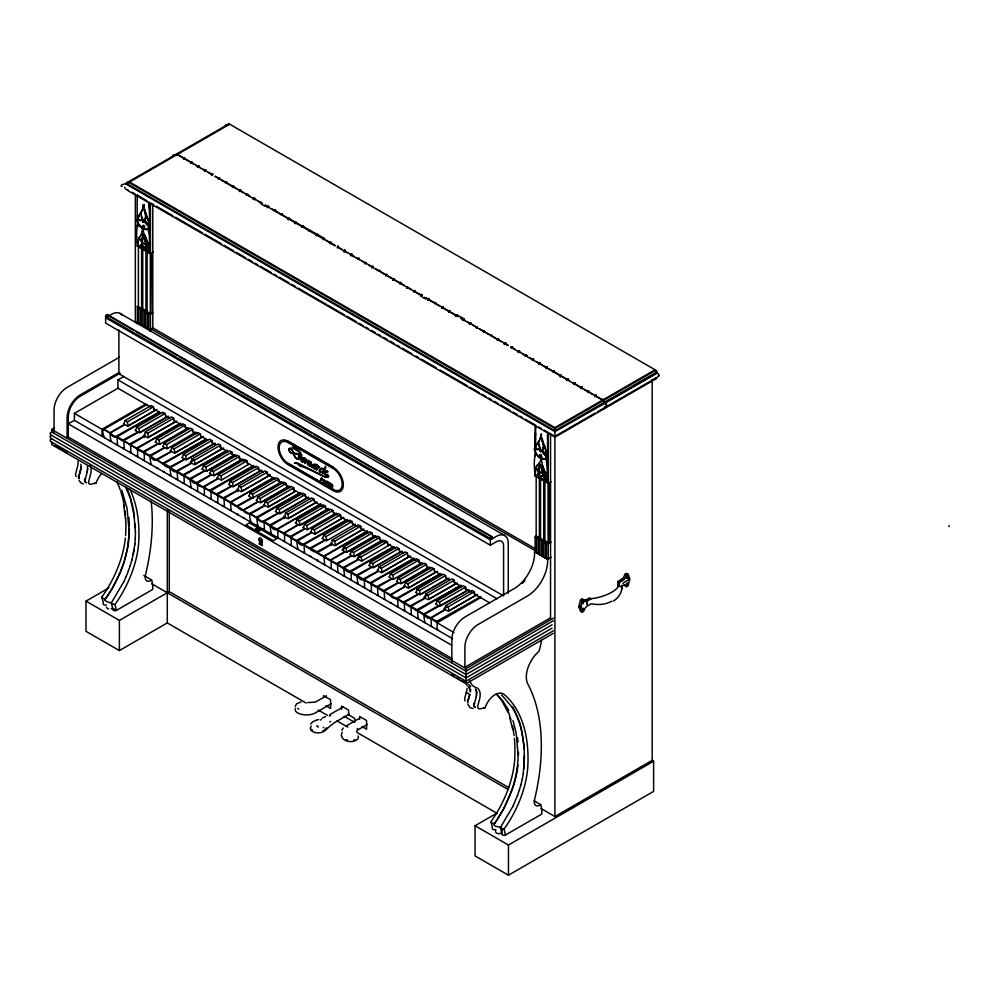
<?xml version="1.0" encoding="UTF-8"?>
<svg xmlns="http://www.w3.org/2000/svg" width="999" height="999" viewBox="0 0 999 999"><rect width="100%" height="100%" fill="white"/><g stroke="black" fill="none" stroke-linecap="round" stroke-linejoin="round"><path stroke-width="1.5" d="M613.211 601.111C618.743 598.026 622.564 591.845 621.803 585.402M470.654 689.185L470.467 691.857M146.166 244.355A5.232 3.022 60 0 1 146.279 245.617L146.116 246.091A5.232 3.022 60 0 1 145.692 247.365A2.298 1.324 60 0 1 143.831 247.19A4.146 2.398 60 0 1 141.696 242.982L142.345 241.421L141.708 242.307M146.378 250.824L146.079 250.749A2.66 1.536 60 0 1 144.555 248.039L144.081 247.053A4.146 2.398 60 0 1 141.958 242.832L141.97 242.158A34.378 19.843 60 0 1 142.832 235.277A4.133 2.385 60 0 1 141.733 233.679L141.583 233.766A4.133 2.385 60 0 0 142.695 235.364L144.006 236.288A41.821 24.151 60 0 1 145.704 244.63L146.528 244.143A41.821 24.151 60 0 0 145.854 240.022A41.821 24.151 60 0 1 146.466 244.181L145.529 243.918M129.383 529.145L128.184 545.566L124.65 560.489M135.24 539.023L135.477 531.156M518.419 755.269L518.481 752.259M524.55 755.781L523.226 773.963M87.525 469.742L87.562 468.793M87.662 468.169L87.125 472.315M470.167 691.221L468.906 686.912L469.692 687.599L468.531 686.837L469.53 687.175L468.419 686.837M476.585 694.367L476.461 690.484M541.071 456.156C538.673 457.43 541.233 458.416 541.957 456.443M142.557 227.123L142.457 226.149A1.686 0.974 60 0 1 143.119 225.612A1.923 1.111 60 0 1 143.744 226.91C143.993 229.97 141.633 226.636 143.681 225.537A1.686 0.974 60 0 1 143.819 225.212M538.998 468.818A41.821 24.151 60 0 0 538.586 471.078L538.498 472.627A5.232 3.022 60 0 0 538.923 474.388A2.298 1.324 60 0 0 540.784 476.373A4.146 2.398 60 0 0 542.919 474.625L543.156 473.788L543.718 475.449L543.269 472.902M540.746 476.598L540.834 476.098A2.298 1.324 60 0 1 539.235 474.2M150 224.65L149.613 223.913A76.836 44.368 60 0 0 149.55 216.758A112.775 65.11 60 0 0 149.163 208.554A52.885 30.532 60 0 1 149.026 201.985M149.987 224.812L150.05 223.664A76.836 44.368 60 0 0 149.987 216.508A112.775 65.11 60 0 0 149.6 208.304A52.885 30.532 60 0 1 149.413 203.871M621.753 589.035L621.84 587.737M546.94 452.959A34.915 20.155 60 0 1 547.602 456.093L545.454 458.441L547.602 456.093L547.889 451.81A319.917 184.703 60 0 0 547.889 434.041M146.441 245.904L146.029 244.443A41.821 24.151 60 0 0 145.355 240.309M134.865 544.118L135.34 538.698M523.926 768.743L524.3 748.451L521.203 728.046M143.656 226.486L144.356 227.722M144.543 227.223L142.67 228.309L141.383 234.303M587.312 602.797L587.15 603.945L587.312 602.797A3.334 1.923 60 0 0 587.175 602.21M178.009 154.283L177.31 153.634L176.611 155.095M183.579 158.691L183.891 159.453M185.102 158.379L184.465 157.58M192.07 162.4L191.771 161.638M197.527 166.733L197.715 167.395M204.583 171.054L205.12 169.942M205.894 170.379L205.382 169.655M211.563 175.087L211.776 174.363M212.862 174.413L212.35 173.676M218.431 178.809L218.431 179.246M219.842 178.434L219.33 177.697L218.631 178.634M225.499 183.129L225.861 182.193M232.567 187.525L232.455 186.613M232.467 187.163L233.079 185.826L233.928 186.313M239.348 190.884L239.535 191.546M253.296 198.938L253.484 199.6M268.756 206.681L267.744 206.094L267.42 207.642M274.201 211.001L274.663 210.377M275.724 210.702L275.537 210.04M282.58 214.66L282.068 213.923M282.692 214.723L282.242 213.911M288.149 219.056L288.449 219.83M288.236 219.355L289.036 217.944L289.673 218.744M295.217 223.376C295.317 221.316 298.014 222.74 295.629 222.19M302.185 227.41L303.534 226.199M303.609 226.798L303.421 226.136M309.153 231.431L310.577 230.394M316.658 234.34L316.221 235.814M317.557 234.852L316.546 234.266M337.575 246.403L337.138 247.889M338.461 246.928L338.274 246.266M343.918 251.248L344.106 251.923M345.317 250.874L344.98 250.137M345.442 250.949L344.805 250.15M350.986 255.582L351.348 254.645M352.41 254.97L351.773 254.171M364.835 263.324L364.835 263.761M364.922 263.624L366.271 262.425M371.89 267.657L372.103 266.933M373.326 267.045L373.014 266.271L372.14 266.646M380.169 271.004L379.283 270.492L378.896 271.441M380.294 271.066L379.47 270.354M385.839 275.699L386.051 274.987M413.748 292.008L414.448 290.547M415.147 291.196L414.697 290.384M420.604 295.529L420.791 296.191M427.659 299.85L428.384 298.589M436.063 303.271L435.239 302.547M448.576 311.925L449.488 310.589M449.887 311.251L449.55 310.502M455.457 315.647L455.644 316.308M476.486 328.221L476.998 326.898M504.345 344.118L505.694 342.919M518.381 352.535L518.269 351.623M518.294 352.172L519.717 351.136M525.262 356.193L525.861 354.87L526.71 355.357M526.685 355.594L526.236 354.77L525.362 355.719M532.23 360.227L532.592 359.29M539.223 364.448L540.284 362.887M546.078 367.969L546.391 368.743L546.903 367.02M547.477 367.595L546.965 366.87M568.518 379.745L568.319 379.071M574.063 384.365L574.974 383.029M575.362 383.691L575.024 382.954M575.486 383.766L574.85 382.967M581.131 388.761L580.931 388.099M581.031 388.399L582.117 387.038M582.454 387.787L582.005 386.975L581.268 387.387M587.999 392.42L588.536 391.296M589.31 391.745L588.423 391.233M589.422 391.808L588.611 391.096M594.967 396.441L595.179 395.729M596.403 395.841L596.091 395.067L595.217 395.442M603.371 399.862C602.971 397.352 600.786 402.272 603.034 400.562M476.448 695.629L476.648 691.595M112.899 609.452L111.339 602.897L123.776 581.818M501.96 834.078L500.399 827.509L512.849 806.443M295.204 706.593L296.453 703.945L301.074 701.897M134.952 543.831L133.167 554.67M517.257 770.192L517.957 764.922M538.486 472.452L538.548 472.852A10.102 5.832 60 0 1 537.549 474.987M104.233 437.624C98.389 420.117 111.501 437.013 117.183 436.838M110.926 441.471C108.654 423.251 110.027 439.86 117.308 436.775M117.595 445.329L117.058 437.275L122.377 440.896L123.976 440.634L117.058 436.763L159.216 412.412M124.276 449.188L123.839 441.058L130.232 444.742M130.944 453.047L130.519 444.905L136.776 448.663L180.594 423.214M137.612 456.905L137.612 448.526L137.188 449.45L143.456 452.522L158.242 443.831L159.403 444.493L188.436 427.734M144.306 460.751L144.306 452.372L143.868 453.296L150.137 456.368L164.91 447.689L166.945 448.863L195.979 432.092M150.974 464.622C148.576 446.353 150.012 462.974 157.367 459.927M171.016 476.173C168.681 457.942 170.067 474.55 177.41 471.478M177.697 480.032L177.16 471.978L182.492 475.586L184.091 475.337L177.273 471.391L191.621 463.111L194.53 464.785L223.576 448.014M184.365 483.903L183.941 475.761L189.161 479.458L190.759 479.208L183.828 475.337L227.335 450.199M191.059 487.749C188.774 469.542 190.135 486.126 197.44 483.054M197.727 491.608L197.477 483.566M204.408 495.454L204.308 487.15M211.089 499.313L211.089 490.934L210.664 491.858L216.92 494.93L231.706 486.238L232.867 486.913L261.9 470.142M217.77 503.171L217.77 494.792L217.332 495.716L223.601 498.788L238.374 490.097L241.283 491.77L270.329 475.012M224.45 507.03L224.026 498.888L230.282 502.634L274.088 477.697M231.119 510.889L230.582 502.834L235.914 506.443L237.512 506.193L236.351 506.193M251.161 522.452C245.504 505.569 257.779 520.716 263.199 521.665M257.842 526.311C255.507 508.054 256.905 524.687 264.236 521.615M264.523 530.157L263.986 522.102L269.305 525.724L270.904 525.462L263.986 521.603L278.459 513.224L279.62 513.898L308.654 497.14M271.204 534.015C268.494 515.147 270.679 532.991 277.435 529.245L320.841 504.183M277.872 537.874L277.872 529.495L277.435 530.419L283.704 533.491L298.501 524.8L299.663 525.474L328.696 508.703M284.553 541.733L284.553 533.354L284.128 534.265L290.384 537.337L305.17 528.658L307.192 529.832L336.226 513.074M291.221 545.591L291.221 537.212L290.784 538.136L297.053 541.208L311.838 532.517L314.747 534.19L343.793 517.42M297.914 549.438C295.117 530.531 297.39 548.439 304.171 544.655L347.565 519.605M304.595 553.296L304.058 545.242L309.39 548.851L310.989 548.601L303.409 544.855M324.625 564.872L324.088 556.805L329.408 560.427L331.006 560.177L329.845 560.177M331.306 568.718L331.131 560.489M337.974 572.577L337.45 564.522L342.769 568.144L344.368 567.894L343.331 567.944M344.667 576.435C342.382 558.229 343.743 574.812 351.049 571.74M351.336 580.294L351.161 572.065M358.017 584.153C355.332 565.284 357.555 583.191 364.26 579.37L378.609 571.078L381.518 572.752L410.564 555.981M364.685 587.999L364.26 579.87L370.517 583.616L414.335 558.179M371.353 591.87L371.353 583.491L370.929 584.415L377.197 587.487L391.983 578.783L393.144 579.457L422.177 562.699M378.047 595.716L377.51 587.662L382.842 591.271L384.44 591.021L377.622 587.087M384.715 599.575L384.178 591.52L389.51 595.142L391.108 594.892L389.947 594.892M398.089 607.28L397.552 599.225L402.872 602.847L404.47 602.597L397.552 598.726L441.058 573.588M404.757 611.138L404.233 603.084L409.553 606.693L411.151 606.443L404.233 602.572L418.706 594.205L419.867 594.88L448.901 578.121M411.438 614.997L410.914 606.93L416.233 610.551L417.832 610.302L411.014 606.356L425.362 598.076L428.271 599.75L457.317 582.979M418.131 618.843L417.594 610.789L422.927 614.397L424.513 614.148L423.351 614.148M424.812 622.702C422.54 604.482 423.913 621.091 431.193 618.006L445.417 609.627L448.314 611.301L477.36 594.542M431.481 626.56L430.956 618.493L436.276 622.115L437.874 621.865L430.032 618.006M536.001 535.814L549.238 543.206L549.238 482.867L548.501 482.992M203.534 436.451L174.488 453.221L171.591 451.536L157.23 459.827C168.207 466.695 163.923 464.835 157.23 460.339M134.266 549.075L131.856 560.077M516.246 775.549L517.007 771.528M522.227 779.295L523.326 773.701M121.778 490.159L127.06 508.304L128.946 529.17L128.958 528.421C129.645 554.283 119.118 579.158 104.745 600.099L106.893 601.698L111.339 602.897M512.974 720.491L516.121 732.929L518.006 753.795L518.019 753.046C518.706 778.908 508.191 803.783 493.806 824.724C497.315 829.133 504.595 823.875 501.436 833.066A4.083 2.86 -13.9 0 1 495.541 831.717M493.906 824.225C495.816 822.801 489.398 823.688 490.984 821.59A80.994 46.766 -60 0 0 514.81 757.542A151.661 87.562 -60 0 0 514.36 738.361M81.406 467.232L79.658 474.175M87.475 470.741L85.277 479.308M476.198 696.94L476.535 695.366M538.623 472.365L538.611 472.127A5.232 3.022 60 0 1 538.723 470.991L536.151 467.694L535.264 471.128A10.852 6.269 60 0 0 535.439 476.223L535.801 476.011A10.852 6.269 60 0 1 535.626 470.916L534.752 471.416L536.251 466.521L539.26 463.124A1.486 0.862 60 0 0 539.697 464.485A39.773 22.965 60 0 1 537.549 470.429L535.751 467.932L537.649 464.572M140.372 245.592L140.709 245.404A7.33 4.233 60 0 0 141.646 243.594L142.008 241.608L140.335 239.398M225.387 125.312L225.462 125.1A3.459 1.998 60 0 1 227.535 124.975L227.972 124.388A1.436 0.824 60 0 0 228.234 124.5M515.259 779.632L515.921 776.91M520.916 784.702L522.315 779.07M260.165 541.57L259.653 540.834A1.961 1.136 60 0 1 259.653 538.561A1.961 1.136 60 0 1 261.626 539.697A1.961 1.136 60 0 1 261.626 541.97L261.651 544.892L259.628 543.731L260.165 541.57L262.462 540.247M139.036 238.511L137.837 242.32A12.537 7.243 60 0 0 137.55 245.866L137.887 245.679A12.537 7.243 60 0 1 138.162 242.12L137.3 242.632L139.548 237.138M143.182 235.764L142.907 236.825A43.756 25.262 60 0 0 142.12 242.57L145.704 244.63M604.582 603.871A25.999 18.382 15 0 1 595.092 604.333L591.208 603.758L587.462 605.931A5.295 3.059 -60 0 0 583.816 611.213L582.08 612.225L580.519 611.313L578.771 606.63L580.519 599.924L582.255 598.913L583.816 599.812A4.983 2.885 -60 0 0 587.462 600.899L591.208 598.738L595.092 598.114A25.999 10.614 -11.6 0 0 619.355 584.103L619.392 582.454L622.739 580.531A5.295 3.059 -60 0 0 626.385 575.237L628.121 574.238L629.87 578.933L628.121 585.639L626.385 586.638A4.983 2.885 -60 0 0 622.739 585.551L620.516 586.838M582.08 612.225L580.332 607.529L582.08 600.824L583.816 599.812M78.871 476.024L80.956 467.807L80.894 464.248M467.082 688.286A14.86 8.579 -60 0 1 466.296 692.419L464.81 698.014A4.208 2.423 -60 0 0 465.109 700.861M467.932 700.636L469.43 694.992M468.181 700.861A4.608 2.66 -60 0 1 468.306 700.249L469.842 694.605M474.338 703.933L476.286 696.728M130.257 565.534L131.93 559.89M513.311 786.475L514.922 780.993M519.318 790.159L521.003 784.515M183.704 158.754L184.216 157.867M197.59 166.496L197.64 167.233M204.608 170.829L204.945 170.117M239.473 190.946L239.985 190.06M246.391 194.668L246.441 195.404M246.441 194.98L246.828 194.018L247.839 194.168M281.293 215.097L281.993 214.073M295.192 222.839L295.304 223.739M302.21 227.173L302.722 226.286M316.146 235.227L316.483 234.515M330.045 242.957L330.169 243.868M343.993 251.011L344.031 251.76M357.979 259.378L358.491 258.479M392.782 279.183L392.907 280.132M406.73 287.237L406.968 288.249M413.748 291.571L414.26 290.684M434.665 303.646L435.177 302.759M441.583 307.355L441.708 308.266M476.486 327.797L476.823 327.085M490.434 335.839L490.821 334.89L491.858 335.239M504.32 343.581L504.445 344.48M511.338 347.914L511.85 347.028M539.185 363.698L539.11 364.385M554.058 370.954L553.171 372.502M567.07 379.807L567.107 380.544M567.107 380.119L567.807 379.083M574.075 384.14L574.6 383.254M588.024 392.195L588.361 391.483M124.126 423.451L125 420.604L151.124 405.519L153.446 406.855L154.321 410.714L128.184 425.799L127.323 421.953L125 420.604M135.739 430.157L136.613 427.31L162.737 412.225L165.06 413.561L165.934 417.42L139.798 432.505L138.936 428.646L136.613 427.31M145.242 431.993L147.565 433.329L148.439 437.187L174.575 422.102L173.701 418.244L171.378 416.895L145.242 431.993L144.38 437.574M155.782 441.733L156.643 438.886L182.78 423.788L185.102 425.137L185.976 428.996M163.324 446.091L164.198 443.244L190.322 428.146L192.645 429.495L193.519 433.354M170.891 450.462L171.766 447.602L197.889 432.517L200.212 433.866L201.086 437.712L174.962 452.809L174.088 448.951L171.766 447.602M182.492 457.155L183.354 454.295L209.49 439.21L211.813 440.559L212.687 444.405L186.551 459.503L185.677 455.644L183.354 454.295M191.121 461.825L191.995 458.978L218.132 443.893L220.454 445.229L221.316 449.088L195.192 464.173L194.318 460.314L191.995 458.978M202.522 468.718L203.396 465.871L229.533 450.786L231.855 452.122L232.717 455.981L206.593 471.066L205.719 467.207L203.396 465.871M210.077 473.076L210.951 470.229L237.075 455.144L239.398 456.481L240.272 460.339L214.136 475.424L213.274 471.565L210.951 470.229M217.645 477.447L218.519 474.6L244.643 459.515L246.965 460.851L247.839 464.71M229.246 484.14L230.107 481.293L256.243 466.208L258.566 467.544L259.44 471.403L233.304 486.488L232.43 482.629L230.107 481.293M238.749 485.964L241.071 487.312L241.945 491.171L268.069 476.073L267.208 472.227L264.885 470.879L238.749 485.964L237.874 491.558M249.275 495.716L250.15 492.857L276.286 477.772L278.609 479.12L279.47 482.967M256.83 500.074L257.692 497.215L283.828 482.13L286.151 483.479L287.025 487.325L260.889 502.422L260.015 498.563L257.692 497.215M264.398 504.445L265.259 501.585L291.396 486.501L293.718 487.849L294.593 491.695L268.456 506.78L267.595 502.934L265.259 501.585M275.986 511.138L276.86 508.279L302.997 493.194L305.319 494.542L306.181 498.389L280.057 513.486L279.183 509.627L276.86 508.279M285.502 512.962L287.824 514.298L288.686 518.156L314.822 503.071L313.948 499.213L311.626 497.877L285.502 512.962L284.628 518.543M296.029 522.702L296.903 519.855L323.027 504.77L325.349 506.106L326.223 509.965L300.087 525.049L299.225 521.191L296.903 519.855M303.571 527.06L304.445 524.213L330.582 509.128L332.904 510.464L333.766 514.323M311.139 531.431L312.013 528.583L338.149 513.498L340.472 514.835L341.346 518.693L315.209 533.778L314.335 529.92L312.013 528.583M322.739 538.124L323.614 535.277L349.75 520.192L352.073 521.528L352.934 525.387M332.255 539.947L334.578 541.296L335.439 545.154L361.576 530.057L360.701 526.211L358.379 524.862L332.255 539.947L331.381 545.541M342.782 549.7L343.656 546.84L369.78 531.755L372.103 533.104L372.977 536.95L346.84 552.035L345.979 548.189L343.656 546.84M350.324 554.058L351.198 551.198L377.335 536.113L379.657 537.462L380.519 541.308L354.395 556.406L353.521 552.547L351.198 551.198M357.892 558.416L358.766 555.569L384.902 540.484L387.225 541.833L388.087 545.679M369.48 565.122L370.354 562.275L396.478 547.19L398.801 548.526L399.675 552.385L373.539 567.469L372.677 563.611L370.354 562.275M378.122 569.792L378.983 566.945L405.119 551.86L407.442 553.196L408.316 557.055L382.18 572.14L381.306 568.294L378.983 566.945M389.523 576.685L390.384 573.838L416.521 558.753L418.843 560.089L419.717 563.948M397.065 581.043L397.939 578.196L424.063 563.111L426.386 564.46L427.26 568.306L401.136 583.391L400.262 579.545L397.939 578.196M404.632 585.414L405.507 582.567L431.63 567.482L433.953 568.818L434.827 572.677L408.703 587.762L407.829 583.916L405.507 582.567M416.233 592.12L417.107 589.26L443.231 574.175L445.554 575.524L446.428 579.37L420.292 594.455L419.43 590.609L417.107 589.26M424.862 596.79L425.736 593.943L451.873 578.858L454.195 580.194L455.069 584.053L428.933 599.138L428.059 595.279L425.736 593.943M436.276 603.671L437.15 600.824L463.274 585.739L465.596 587.075L466.471 590.933L440.347 606.018L439.473 602.16L437.15 600.824M444.917 608.354L445.779 605.494L471.915 590.409L474.238 591.758L475.112 595.604L448.976 610.701L448.101 606.843L445.779 605.494M130.307 565.409L128.359 571.003M519.38 790.034L517.42 795.616M140.335 323.888C144.168 325.974 146.104 328.259 150.449 329.233L150.449 314.148L153.359 312.462M124.251 561.85L120.704 571.478M512.837 787.861L504.07 808.278L494.48 823.788M341.745 730.207L343.244 728.021M310.577 724.075L312.762 721.802L316.221 720.291M138.661 240.122L139.373 238.324M546.553 457.804A18.269 10.552 60 0 1 547.739 464.697A55.707 32.168 60 0 1 547.452 478.421L546.578 478.921A55.707 32.168 60 0 0 546.865 465.197A18.269 10.552 60 0 0 545.679 458.316L543.743 459.203C538.823 458.978 535.701 454.07 534.465 449.775A3.521 2.035 60 0 1 534.353 448.976A9.428 5.445 60 0 0 539.348 448.926L540.147 448.464A9.428 5.445 60 0 1 535.152 448.501A3.521 2.035 60 0 1 535.264 447.589L535.402 446.965A47.49 27.423 60 0 1 539.135 440.909A26.024 15.022 60 0 0 541.196 434.378A27.535 15.897 60 0 0 543.618 444.73A34.915 20.155 60 0 1 547.177 456.343L547.452 452.06A319.917 184.703 60 0 0 547.452 434.303M535.726 425.249A52.885 30.532 60 0 1 535.576 431.643A112.775 65.11 60 0 0 535.189 439.398A76.836 44.368 60 0 0 535.127 446.491L535.177 447.527L535.551 446.878A47.49 27.423 60 0 1 538.836 441.346M535.839 446.715L535.564 447.427A3.521 2.035 60 0 0 535.564 449.138M126.186 576.448L128.409 570.904M517.47 795.529L512.812 806.48M148.227 250.587L147.827 250.824A2.66 1.536 60 0 1 145.891 250.737L141.721 248.239M120.155 572.852L112.8 587.599M123.751 581.855L126.224 576.373M197.715 166.558L198.339 165.772M253.484 198.751L254.108 197.977M288.336 218.881L289.698 218.519M330.169 243.032L330.794 242.245M344.106 251.074L344.917 250.212M399.875 283.279L400.312 282.63M443.057 307.068L441.845 306.893L441.583 308.192M455.644 315.472L456.081 314.835M469.705 323.289L469.705 324.475M483.641 331.331L483.528 332.417L484.153 330.794M497.589 339.385L497.402 340.297M176.823 421.029L147.777 437.799L144.88 436.113L130.295 444.842L136.776 448.151L180.307 423.539M257.18 517.919L300.811 492.607M140.484 235.864L141.533 234.228M112.063 588.911L104.845 599.6M218.744 178.396L219.443 177.772M232.68 186.438L233.379 185.826M386.201 274.762L386.051 276.174M393.019 279.008L394.23 278.684M497.739 339.161L497.477 340.459M539.41 363.536L540.109 362.912M139.398 237.225L140.634 235.776M534.964 551.485C539.36 554.482 542.844 557.08 548.226 558.878L548.226 543.793L551.136 542.12M391.408 602.759L391.408 603.433M110.315 432.992L124.85 424.55L127.797 426.248L156.843 409.478M217.345 494.53L224.163 498.476M197.864 166.034L198.976 165.834M211.8 174.076L212.65 173.726M324.013 238.137L284.128 215.984M323.639 238.361L323.127 239.685M386.076 274.7L386.75 274.363M434.877 302.872L435.552 302.535M469.73 323.002L470.729 322.689M483.678 331.044L484.34 330.706M518.531 351.173L519.255 350.749M468.306 700.249L467.732 699.912A4.608 2.66 -60 0 0 468.056 703.034M582.767 608.491C581.343 613.898 585.364 604.632 582.767 610.426M537.037 475.487L537.724 474.887A10.102 5.832 60 0 0 538.723 472.752M544.255 477.347A7.33 4.233 60 0 0 544.655 478.296L544.905 478.758A2.772 1.598 60 0 1 543.119 479.782A2.772 1.598 60 0 1 541.046 476.96A2.66 1.536 60 0 1 539.535 477.797A2.66 1.536 60 0 1 537.612 475.661L535.439 476.223M538.424 554.233L538.424 538.136L538.424 539.148L541.695 540.022L541.695 556.118M541.583 540.097C543.344 541.808 545.254 543.419 548.226 543.793M125.362 538.061A80.994 46.766 -60 0 1 101.91 596.965L102.098 598.076L105.395 599.05M544.218 473.026L545.067 472.327L542.432 465.022A4.133 2.385 60 0 1 541.321 465.347L540.809 465.459M545.916 473.426L545.466 472.102L542.245 473.301A34.378 19.843 60 0 0 541.321 465.347M582.904 601.685C580.931 607.155 585.664 598.101 582.804 603.733M191.371 161.751L190.672 163.212M212.287 173.826L211.651 175.449M225.924 181.943L226.586 181.781M239.86 189.997L240.796 189.985M261.076 201.998L260.377 203.459M268.057 206.019L267.357 207.48M274.713 210.115L275.649 210.102M330.482 242.32L331.418 242.307M351.398 254.395L352.073 254.221M351.71 254.32L351.011 255.781M365.347 262.437L366.371 262.787M386.251 274.513L386.925 274.35M400.499 282.492L399.875 284.116M407.48 286.513L406.843 288.137M421.416 294.568L420.716 296.029M442.02 306.718L442.957 306.693M455.969 314.76L456.905 314.747M532.654 359.028L533.466 358.916M546.59 367.083L547.265 366.92M560.839 375.062L560.214 376.685M627.247 576.073C625.124 581.543 630.069 572.589 627.11 578.146M157.667 467.794L157.667 468.469M164.335 471.653L164.335 472.327M237.812 514.073L237.812 514.735M317.957 560.339L317.957 561.013M137.188 448.276L144.006 452.21M143.881 452.122L150.699 456.068M150.549 455.981L156.331 459.99M197.29 483.479C195.604 485.914 205.856 487.937 203.072 486.975M210.664 490.684L217.22 494.717M224.026 498.389L230.282 502.135L273.813 477.522M230.694 502.247L236.95 506.006L251.448 497.652L248.539 495.966M244.043 510.464C242.332 512.887 252.61 514.935 249.825 513.961M284.128 533.091L290.946 537.037M290.796 536.95L296.453 540.896M297.49 540.796L303.134 544.742M370.929 583.229L377.747 587.175M390.971 595.292C389.185 597.739 399.588 599.737 396.753 598.788M621.066 579.745L624.45 578.458M143.918 326.461L143.918 310.364L143.918 311.376L147.19 312.25L147.19 328.346M137.387 321.69L137.275 322.627L140.397 323.688M356.993 729.07L357.742 728.633M604.557 402.984L604.994 403.234A3.459 1.998 60 0 1 607.067 405.756L606.68 406.68L606.768 405.931A3.459 1.998 60 0 0 604.695 403.409L554.907 431.643L126.061 184.053L126.061 183.217L228.996 123.801L655.806 370.217A1.436 0.824 60 0 0 656.818 371.978L656.818 372.814L604.557 402.984L604.557 402.147A1.436 0.824 60 0 1 603.533 400.387L590.659 392.944M128.734 182.517L126.061 184.053C124.675 183.391 118.744 185.402 122.053 186.563M177.16 154.558L129.545 182.043L554.907 427.622L602.522 400.137M177.46 154.383L229.72 124.213M149.063 226.536L150.162 225.899A9.428 5.445 60 0 1 145.167 220.092L144.068 220.729A9.428 5.445 60 0 0 149.063 226.536A3.521 2.035 60 0 1 148.951 227.198L146.191 229.67C141.271 229.445 138.149 224.55 136.913 220.242A11.414 6.593 60 0 0 141.895 219.817A14.398 8.317 60 0 0 143.019 222.215L143.444 221.965A14.398 8.317 60 0 1 140.884 212.487A27.535 15.897 60 0 0 143.319 204.945L143.993 204.558A26.024 15.022 60 0 0 144.168 206.119M140.884 212.487L141.271 212.275A14.398 8.317 60 0 0 141.321 213.761M143.444 221.965A15.41 8.891 60 0 0 145.367 213.848L146.041 213.461A26.024 15.022 60 0 1 145.754 212.637M136.913 220.242L138.012 219.605A11.414 6.593 60 0 0 141.271 220.005M141.895 219.817L142.707 219.343A11.414 6.593 60 0 1 137.712 219.78A34.915 20.155 60 0 1 141.271 212.275M137.962 223.177L142.02 227.934L146.428 229.545M143.744 226.91L144.843 226.273M142.894 228.284L143.993 227.66M149.763 225.025L149.488 223.988A47.49 27.423 60 0 0 145.754 213.624A15.41 8.891 60 0 1 144.88 220.255A9.428 5.445 60 0 0 149.875 226.061A3.521 2.035 60 0 0 149.763 225.025L149.775 223.826A47.49 27.423 60 0 0 149.488 222.789M147.627 229.046L150.05 226.573A3.521 2.035 60 0 0 150.05 224.85M142.695 235.364L143.406 234.952A4.133 2.385 60 0 1 143.094 234.403M144.243 236.139L142.832 235.277M145.092 235.252L144.718 235.477A1.486 0.862 60 0 1 144.281 236.326L144.331 236.101A41.821 24.151 60 0 1 145.055 238.923M142.12 242.57L141.846 241.708M137.387 241.658L137.387 246.254L138.399 245.667L141.596 248.177L141.596 308.529L150.886 313.698L151.473 253.209L150.437 253.271M146.541 244.68L148.339 244.256L144.83 235.414A1.486 0.862 60 0 1 144.393 236.263A39.773 22.965 60 0 0 146.541 244.68L147.303 244.243A39.773 22.965 60 0 1 146.853 242.819M142.67 228.309A24.151 13.949 60 0 0 144.718 235.477L147.627 242.145L149.113 248.776L149.987 248.264L150.337 244.917L149.987 234.016A22.453 12.962 60 0 0 148.726 228.409M148.139 250.412L147.527 249.6A10.102 5.832 60 0 1 146.528 246.316M146.453 245.742L146.341 246.416A10.102 5.832 60 0 0 147.352 249.713L149.813 253.172A10.852 6.269 60 0 0 149.987 248.264L149.101 243.818M137.387 246.254L150.449 253.796L153.359 252.123M136.801 323.701L136.801 322.015L149.875 329.57L153.359 327.547M118.881 372.602L80.195 394.942A18.482 10.664 -60 0 0 67.12 417.57L67.12 437.462M120.205 373.176L80.195 396.278A16.833 9.715 -60 0 0 68.282 416.895L68.282 437.25M452.634 638.698L74.388 420.329L74.388 413.374L117.932 388.236L117.932 379.857L123.739 376.498M553.409 620.716L466.021 671.166L51.698 431.968L51.698 429.445L54.383 427.897M74.388 420.329L68.282 423.851L451.648 645.179M74.388 413.374L101.96 429.308L145.517 404.158M127.323 421.953L153.446 406.855M158.966 412.225L115.722 436.526M138.936 428.646L165.06 413.561M168.406 416.171L139.373 432.929L138.212 432.255L123.664 440.709L130.394 444.592M147.565 433.329L173.701 418.244M156.643 438.886L158.966 440.222L185.102 425.137M164.198 443.244L166.521 444.58L192.645 429.495M174.088 448.951L200.212 433.866M205.707 439.223L162.45 463.524M205.969 439.41L163.911 463.686C180.582 471.453 162.063 466.533 164.335 464.61M185.677 455.644L211.813 440.559M215.147 443.156L186.114 459.915L184.952 459.24L170.367 467.782L177.285 471.54M192.819 460.739L190.185 462.262L191.346 462.937L175.812 471.228M194.318 460.314L220.454 445.229M205.719 467.207L231.855 452.122M235.19 454.72L206.156 471.491L204.995 470.816L190.447 479.27L197.315 483.116M213.274 471.565L239.398 456.481M242.732 459.09L213.699 475.849L211.663 474.675L197.065 483.404L202.947 486.913L218.044 478.371L216.883 477.697M218.519 474.6L220.841 475.936L246.965 460.851M204.408 487.075L203.983 487.999L210.24 491.071L252.722 466.396M288.187 441.296L333.241 467.245L288.187 441.296A14.373 8.292 60 0 0 278.022 447.165A14.373 8.292 60 0 0 288.187 464.76L333.241 490.709A14.373 8.292 60 0 0 343.356 484.877A14.373 8.292 60 0 0 333.191 467.27M248.963 464.198L221.241 480.207L218.344 478.533L203.808 486.975L209.64 490.759M288.187 442.632L333.241 468.581A12.725 7.355 60 0 1 342.195 484.203A12.725 7.355 60 0 1 333.191 489.398L288.187 463.424A12.725 7.355 60 0 1 279.183 447.827A12.725 7.355 60 0 1 288.187 442.632L288.249 442.594M253.771 465.447L209.203 490.509M232.43 482.629L258.566 467.544M241.071 487.312L267.208 472.227M288.187 463.424L333.241 489.373M267.108 476.448L269.792 474.9M250.15 492.857L252.472 494.205L278.609 479.12M281.943 481.718L237.15 506.53L243.644 509.852L258.129 501.498L256.106 500.324M260.015 498.563L286.151 483.479M306.056 703.034L167.295 622.926L119.38 650.574L86.001 631.306L86.001 601.123L108.841 587.936M289.485 486.076L260.452 502.847L258.416 501.673L244.043 509.965C241.746 512.3 235.552 505.219 237.812 507.03M267.595 502.934L293.718 487.849M295.716 491.196L267.994 507.205L265.085 505.519L250.549 513.961L256.393 517.757M300.524 492.445L255.956 517.507M279.183 509.627L305.319 494.542M255.707 529.195L257.155 528.359L260.052 530.044L258.604 531.043L255.707 529.195L258.604 530.881L260.052 530.044M255.707 529.37L257.155 528.533L260.052 530.207M287.824 514.298L313.948 499.213M317.07 501.998L288.024 518.768L285.127 517.095L270.542 525.811L277.035 529.12L320.554 504.008M86.001 601.123L119.38 620.404L169.268 591.608L508.778 787.624M259.628 543.731L261.925 542.407M299.225 521.191L325.349 506.106M304.445 524.213L306.768 525.549L332.904 510.464M314.335 529.92L340.472 514.835M345.954 520.192L302.709 544.492M323.614 535.277L325.936 536.613L352.073 521.528M355.407 524.125L326.373 540.896L325.212 540.222L310.839 548.513C328.821 557.642 307.342 549.712 311.276 549.438M334.578 541.296L360.701 526.211M363.823 528.983L334.777 545.754L331.88 544.08L317.295 552.797L323.788 556.118L367.307 531.006M367.595 531.181L323.963 556.668L330.457 559.977L344.942 551.635L342.045 549.949L344.68 548.426M539.348 448.926A15.41 8.891 60 0 0 540.397 451.648L540.834 451.398A15.41 8.891 60 0 1 538.898 441.046A26.024 15.022 60 0 0 540.958 434.515L541.633 434.128M345.979 548.189L372.103 533.104M602.809 399.962L655.069 369.792M535.189 439.398L535.626 439.148A112.775 65.11 60 0 1 535.864 433.291M126.586 183.179L128.097 182.043L554.907 428.459L603.246 400.549A1.436 0.824 60 0 0 604.27 402.31L604.27 403.146M603.533 400.387L655.806 370.217M126.061 183.217L554.907 430.806L604.27 402.31M604.557 402.147L656.818 371.978M331.306 560.339L330.869 561.263L337.262 564.273L330.706 560.239L345.254 551.785L346.416 552.459L375.437 535.701M604.994 403.234L657.255 373.064A3.459 1.998 60 0 1 659.328 375.587L658.703 376.411A2.048 1.186 60 0 0 657.817 376.248M353.521 552.547L379.657 537.462M556.231 435.576L565.646 430.144M566.808 429.47L577.734 423.164M578.708 422.602L591.945 414.96M592.507 414.635L595.192 413.087M597.877 411.538L601.91 409.203M604.882 407.492L655.918 378.022M534.353 448.976L535.452 448.339A9.428 5.445 60 0 0 536.588 448.838M602.809 408.678L603.533 409.103L655.806 378.933L655.806 378.097A2.048 1.186 60 0 0 657.255 377.247M540.834 451.398A14.398 8.317 60 0 0 543.381 444.867L543.768 444.655A34.915 20.155 60 0 1 547.315 456.256A11.414 6.593 60 0 1 542.32 450.062A14.398 8.317 60 0 0 543.768 444.655M382.979 540.059L353.946 556.83L351.91 555.656L337.362 564.098L343.206 567.894M535.789 453.146L539.572 457.455L543.98 459.065M540.397 451.648A14.398 8.317 60 0 0 541.52 450.524L542.619 449.9A14.398 8.317 60 0 1 542.27 450.312M359.777 557.142L357.142 558.666L358.304 559.34L342.769 567.632M358.766 555.569L361.089 556.918L387.225 541.833M539.972 456.793L539.348 455.594L540.771 454.857A1.923 1.111 60 0 1 540.946 454.52M390.547 544.418L361.501 561.188L358.591 559.502L344.056 567.944L350.924 571.803M539.697 463.886A1.486 0.862 60 0 1 539.522 462.974L539.148 463.186A24.151 13.949 60 0 0 541.196 458.404L542.007 457.929M392.707 547.19L349.463 571.49M394.305 546.603L350.674 571.903L357.717 575.599L356.243 575.911L350.899 572.839L351.336 571.915M539.959 464.335L540.322 465.134M542.082 473.201A43.756 25.262 60 0 0 541.033 465.172L540.284 465.172L541.183 465.422A4.133 2.385 60 0 0 542.282 465.109L542.432 465.022M541.033 465.172L541.058 466.683A43.756 25.262 60 0 1 541.833 473.339L542.969 472.877A34.378 19.843 60 0 0 542.919 471.353A34.378 19.843 60 0 1 542.907 472.914M541.183 465.422L541.895 465.01M372.677 563.611L398.801 548.526M537.549 470.429L538.311 469.98A39.773 22.965 60 0 0 538.773 469.093M541.833 473.339L538.261 471.266L539.023 470.829M402.147 551.123L373.114 567.894L371.953 567.22L357.405 575.674L364.136 579.557M535.164 471.266L535.164 475.899L536.176 475.312M537.474 475.187L537.425 475.761A2.66 1.536 60 0 0 539.36 477.897A2.66 1.536 60 0 0 540.884 477.06A2.772 1.598 60 0 0 542.869 479.932A2.772 1.598 60 0 0 544.642 478.896L544.905 478.758M542.245 473.301L542.969 472.877M543.406 473.638L542.919 474.625M381.306 568.294L407.442 553.196M540.834 476.098L541.033 476.223A4.146 2.398 60 0 0 543.169 474.475M544.418 478.434L544.817 479.408A7.33 4.233 60 0 0 547.402 482.492L547.727 482.292A12.537 7.243 60 0 0 547.452 478.421L546.952 475.849M535.164 475.899L548.226 483.441L551.136 481.768M390.384 573.838L392.707 575.187L418.843 560.089M400.262 579.545L426.386 564.46M429.72 567.057L400.686 583.816L398.651 582.642L384.053 591.371L390.409 594.73L405.045 586.338L403.883 585.664M407.829 583.916L433.953 568.818M437.275 571.416L408.229 588.174L405.332 586.5L390.746 595.029L396.628 598.738M439.448 574.175L396.191 598.476M107.655 315.234A1.436 0.824 -60 0 0 106.631 314.648A1.436 0.824 -60 0 0 105.619 316.408L105.619 323.114L490.322 545.217L496.341 541.745A10.265 5.932 -60 0 1 503.596 545.941L503.596 595.891L118.893 373.788L118.893 329.882M419.43 590.609L445.554 575.524M426.561 595.704L423.926 597.227L425.087 597.902L409.553 606.193M428.059 595.279L454.195 580.194M536.176 535.664L534.89 537.025L538.311 538.199M461.101 585.152L417.47 610.639L423.963 613.96L438.449 605.606L435.552 603.92M439.473 602.16L465.596 587.075M468.943 589.672L424.15 614.497L430.644 617.807L445.129 609.452L443.968 608.791L446.615 607.267M448.101 606.843L474.238 591.758M480.844 596.553L436.276 621.615M437.874 629.57L437.137 629.707L437.112 622.802L480.669 597.664M451.835 662.637L451.835 639.685A18.482 10.664 -60 0 1 464.897 617.045L514.26 588.548A28.746 16.596 -60 0 0 534.577 553.346L534.577 551.673L547.652 559.215L551.136 557.205M326.398 695.828L315.272 702.147L307.617 702.572M331.331 703.658L315.834 712.599A12.737 7.355 0 0 1 297.49 712.799A7.805 4.508 0 0 1 295.467 708.453M329.882 714.61L343.082 706.98M349.3 714.06L336.101 721.678A76.786 44.331 0 0 0 326.248 729.57A16.121 9.303 0 0 1 323.614 731.568A7.805 4.508 0 0 1 313.349 731.955A7.805 4.508 0 0 1 311.338 726.136M345.617 726.298L359.503 718.293M617.832 586.588L617.832 581.555L621.178 579.62A5.295 3.059 -60 0 0 624.825 574.338L626.56 573.326L628.121 574.238M466.021 666.645L550.324 617.969M367.407 724.4L358.903 729.307A7.73 4.458 0 0 0 356.531 731.655M51.698 429.445L466.021 668.656L553.409 618.194M582.979 600.199A4.983 2.885 -60 0 0 585.901 599.999L589.647 597.827L591.208 598.738M552.072 624.837L466.021 674.525L50.762 434.89L50 433.304L51.698 431.968M626.398 584.115L628.109 583.129M626.398 584.452L628.109 583.466M552.072 628.196L466.021 677.871L50.762 438.249L50 436.65L51.698 435.314M553.409 630.769L466.021 681.231L50.762 441.595L50 440.01L51.698 438.673M51.698 442.02L51.698 444.53L466.021 683.741L553.409 633.291M541.146 808.591L554.907 816.533L652.172 760.376L653.621 761.213L653.621 791.383L508.454 875.199L475.062 855.931L475.062 825.748L496.353 813.461M502.022 833.403A2.485 1.748 -13.9 0 0 502.847 835.127A2.485 1.748 -13.9 0 0 505.494 835.002L541.783 814.048A39.648 22.89 -60 0 0 540.684 804.632A7.93 4.57 -60 0 1 534.527 799.799A200.125 115.547 -60 0 0 527.859 684.078A22.977 13.262 -60 0 1 538.886 651.448A42.732 24.675 -60 0 0 541.458 640.371M475.062 825.748L508.454 845.029L653.621 761.213M143.918 310.364C141.034 310.864 131.493 302.522 141.596 308.529M147.19 312.25L147.19 313.261L150.449 314.148M110.627 440.634L109.465 440.634M123.976 448.351L122.815 448.351M137.338 448.351L136.176 448.351M130.657 452.21L129.62 452.26M137.338 456.056L136.176 456.056M144.006 459.927L142.845 459.927M150.699 463.773L149.538 463.773M157.367 467.632L156.331 467.694M164.048 471.491L163.012 471.54M170.729 475.337L169.568 475.337M177.41 479.195L176.249 479.195M183.966 483.104L182.929 483.054M190.759 486.913L189.598 486.913M197.44 490.759L196.279 490.759M210.677 490.821L210.065 490.896M204.108 494.63L202.947 494.63M210.801 498.476L209.64 498.476M217.482 502.335L216.321 502.335M230.831 502.335L229.67 502.335M224.163 506.193L223.127 506.243M230.831 510.039L229.67 510.039M237.512 513.911L236.351 513.911M250.861 521.615L249.825 521.678M257.555 525.462L256.393 525.462M264.236 529.32L263.074 529.32M270.904 533.179L269.742 533.179M284.253 533.191L283.216 533.241M277.585 537.037L276.423 537.037M284.253 540.896L283.092 540.896M297.615 540.896L296.578 540.958M290.946 544.742L289.785 544.742M297.615 548.613L296.453 548.613M304.308 552.459L303.134 552.459M310.989 556.318L309.827 556.318M317.657 560.164L316.621 560.227M324.338 564.023L323.177 564.023M331.006 567.894L329.845 567.894M337.575 571.803L336.538 571.74M344.368 575.599L343.331 575.661M357.717 583.316L356.556 583.316M371.079 583.316L364.036 579.795M364.273 587.225L363.236 587.162M371.079 591.021L369.917 591.021M377.747 594.892L376.71 594.942M384.44 598.738L383.279 598.738M391.108 602.597L389.947 602.597M397.789 606.443L396.628 606.443M404.47 610.302L403.309 610.302M411.151 614.16L410.114 614.223M417.832 618.019L416.67 618.019M424.513 621.865L423.351 621.865M431.068 625.774L430.032 625.724M325.524 716.683L322.115 718.131M191.558 161.676L190.747 163.374M205.195 169.73L205.831 169.755M226.111 181.806L226.948 182.293M240.047 189.86L240.684 189.872M254.295 197.889L253.409 199.438M302.784 226.074L303.421 226.099M316.733 234.128L317.557 234.415M323.701 238.149L324.525 238.436M337.65 246.204L338.274 246.216M372.802 266.321L371.915 267.857M400.387 282.43L401.024 282.442M511.925 346.828L512.749 347.103M532.842 358.891L533.653 359.178M561.026 374.987L560.327 376.785M567.694 379.021L568.319 379.033M106.406 604.87L106.281 604.919A2.498 1.748 -13.9 0 1 103.734 604.682A2.498 1.748 -13.9 0 1 103.359 602.834L101.91 596.965M535.801 476.011L536.8 475.649M318.569 719.48L316.146 720.304M117.183 444.543L116.146 444.493M244.068 517.819L243.032 517.757M264.111 521.665L263.336 521.715M350.924 579.507L349.887 579.445M101.498 473.751A15.497 8.941 -60 0 0 96.041 483.166L90.909 484.228A4.208 2.423 -60 0 1 88.811 480.931L90.297 475.337A14.86 8.579 -60 0 0 90.147 465.571M505.494 835.002L504.045 829.133A80.994 46.766 -60 0 0 527.872 765.084A151.661 87.562 -60 0 0 504.632 694.829A17.62 10.177 -60 0 0 498.239 693.356A15.497 8.941 -60 0 0 485.102 707.791L479.982 708.84A4.208 2.423 -60 0 1 477.872 705.556L479.358 699.962A14.86 8.579 -60 0 0 476.585 687.687A24.476 14.136 -60 0 1 469.955 681.006M157.093 460.027L156.468 460.027M198.414 165.634L199.063 166.196M254.183 197.827L254.807 198.189M358.753 258.204L359.378 258.991L358.928 258.179M428.459 298.451L429.12 299.013M498.164 338.698L498.826 339.26M505.144 342.719L505.769 343.082M553.933 370.891L554.57 371.253M277.16 529.458L276.423 529.32M147.303 244.243L145.592 243.881M147.715 244.43L143.756 243.444M473.089 708.491L470.167 707.679L467.857 704.42M540.771 454.857L540.859 457.08M129.795 489.123A151.661 87.562 -60 0 1 138.811 540.459A80.994 46.766 -60 0 1 114.985 604.507L112.55 604.058A2.098 0.749 14.3 0 1 111.563 603.483L111.314 603.071M504.045 829.133L501.61 828.683A2.098 0.749 14.3 0 1 500.624 828.109L500.387 827.696M542.594 472.902L543.543 473.126M542.157 473.151L542.944 473.089L543.394 475.649A7.33 4.233 60 0 0 544.33 478.484M249.263 513.661L264.797 505.357L263.636 504.682M127.348 189.872L125.587 189.086L124.588 187.225M316.483 725.986L318.094 726.236L318.094 727.247M83.317 483.866L81.106 483.054L79.033 480.444M195.966 482.854L211.376 474.5L209.353 473.326M262.762 521.416L278.172 513.061L275.262 511.388M289.473 536.838L304.882 528.483L302.847 527.31M382.967 590.834L398.376 582.479L396.341 581.306M421.665 294.405L422.115 295.217L421.815 294.455M463.973 319.131L462.762 318.968L462.737 320.442M346.241 739.597L347.552 740.172M122.377 440.384L137.912 432.092L135.015 430.419M129.058 444.243L144.593 435.951L143.431 435.277M142.407 451.96L157.942 443.668L155.045 441.983M149.101 455.806L164.635 447.515L162.6 446.341M155.769 459.677L171.304 451.373L170.142 450.711M169.131 467.382L184.665 459.078L181.768 457.405M182.492 475.087L227.06 450.537M189.161 478.958L204.695 470.654L201.786 468.981M215.884 494.368L231.418 486.076L228.509 484.39M222.565 498.226L238.099 489.922L236.938 489.26M269.305 525.212L284.84 516.92L283.679 516.246M296.016 540.646L311.551 532.342L310.389 531.68M309.39 548.351L324.925 540.059L322.015 538.374M316.059 552.21L331.593 543.906L330.432 543.244M336.101 563.773L351.636 555.481L349.6 554.308M356.119 575.349L371.653 567.045L368.756 565.372M362.799 579.208L378.334 570.904L377.172 570.242M369.48 583.054L414.048 558.503M376.148 586.925L391.683 578.621L388.786 576.947M402.872 602.335L418.406 594.043L415.509 592.37M416.233 610.052L460.801 585.489M137.887 245.679A7.33 4.233 60 0 0 140.459 245.579A2.772 1.598 60 0 0 142.245 248.626A2.772 1.598 60 0 0 144.318 248.189A2.66 1.536 60 0 0 145.891 250.737L146.079 250.749A2.66 1.536 60 0 0 148.002 250.724M541.595 479.12L548.076 482.867L548.076 543.206M243.032 510.039L249.7 513.911M323.177 556.318C326.423 558.254 314.648 551.885 317.957 553.296M606.156 406.755L606.443 406.593A2.048 1.186 60 0 0 605.881 406.393M655.069 378.509L655.806 378.933M463.761 318.669L456.98 314.91M200.412 167.645L176.723 153.971A1.436 0.824 60 0 1 176.648 154.37M203.109 169.206L212.562 174.663M215.26 176.224L219.318 178.559M222.015 180.12L231.468 185.577M234.166 187.138L250.374 196.491M253.072 198.052L262.525 203.509M265.222 205.07L269.28 207.405M271.978 208.966L281.431 214.423M325.986 240.147L335.439 245.604M338.149 247.165L342.195 249.5M344.892 251.061L354.345 256.518M357.055 258.079L373.251 267.432M375.961 268.993L385.402 274.45M388.112 276.011L392.157 278.346M394.855 279.907L404.308 285.364M407.018 286.925L411.064 289.26M413.761 290.821L421.865 295.504M425.924 297.839L458.329 316.546M461.026 318.107L465.072 320.442M467.782 322.003L477.235 327.46M479.932 329.021L496.141 338.374M498.838 339.935L508.291 345.392M510.988 346.953L515.034 349.288M517.744 350.849L527.197 356.306M529.895 357.867L533.941 360.202M536.65 361.763L546.103 367.22M548.801 368.781L569.055 380.482M573.101 382.817L581.206 387.487M583.903 389.048L587.961 391.396M193.369 163.911L176.436 154.133A1.436 0.824 60 0 1 176.398 154.42M196.066 165.472L205.519 170.929M208.217 172.49L212.275 174.825M214.972 176.386L224.425 181.843M227.123 183.404L236.576 188.861M239.285 190.422L243.331 192.757M246.029 194.318L255.482 199.775M258.179 201.336L262.238 203.671M264.935 205.232L335.152 245.766M337.849 247.327L347.302 252.784M350.012 254.345L359.465 259.802M362.162 261.363L366.208 263.699M368.918 265.259L378.371 270.717M381.069 272.277L385.114 274.613M387.812 276.174L421.578 295.667M424.275 297.227L439.135 305.806M441.833 307.355L458.042 316.72M460.739 318.269L470.192 323.738M472.889 325.287L489.098 334.653M491.795 336.201L501.248 341.658M503.946 343.219L508.004 345.567M510.701 347.115L520.154 352.572M522.852 354.133L593.069 394.68M595.766 396.241L603.246 400.549M261.626 204.345L265.172 206.381M421.965 296.915L425.512 298.951M132.143 192.27L134.952 193.881M137.55 195.379L147.003 200.849M151.061 203.184L153.858 204.795M156.456 206.306L172.765 215.709M175.374 217.22L202.385 232.817M205.082 234.378L221.366 243.781M223.988 245.292L233.529 250.799M236.151 252.31L245.604 257.767M248.301 259.328L252.435 261.713M255.057 263.224L257.829 264.822M260.464 266.346L271.328 272.627M273.963 274.151L276.735 275.736M279.37 277.26L288.886 282.754M291.521 284.278L295.642 286.663M298.276 288.187L326.698 304.583M327.997 305.332L338.848 311.601M340.147 312.35L344.205 314.697M346.903 316.258L356.406 321.74M359.053 323.276L363.161 325.637M365.809 327.173L368.519 328.733M371.216 330.294L375.312 332.655M377.972 334.19L380.706 335.776M383.366 337.312L387.462 339.672M390.122 341.208L394.218 343.569M396.878 345.105L399.612 346.69M402.285 348.226L411.738 353.683M415.784 356.019L418.519 357.605M421.191 359.141L436.076 367.732M440.097 370.055L467.107 385.651M469.817 387.212L479.283 392.682M481.968 394.23L486.038 396.578M488.723 398.126L491.421 399.687M494.13 401.248L498.189 403.596M500.874 405.144L510.339 410.614M513.036 412.175L517.095 414.51M519.792 416.071L522.502 417.632M525.187 419.193L534.64 424.65M538.698 426.985L541.408 428.546M544.105 430.107L553.558 435.564M624.825 574.338L626.385 575.237M626.498 584.727C631.081 582.604 623.301 582.729 628.121 585.639M617.832 581.555L619.392 582.454L619.392 586.226M626.385 586.638L624.825 585.739A4.983 2.885 -60 0 0 624.55 584.989M534.79 548.439L152.772 327.884L152.772 204.97M534.39 550.224L151.036 328.896L151.036 330.569M120.055 313.436L504.757 535.551M107.355 314.573L492.057 536.688M109.003 316.009L133.304 330.045M136.001 331.593L176.498 354.982M179.196 356.531L311.476 432.917M314.173 434.465L434.315 503.833M437.013 505.394L492.357 537.337L492.357 538.686M105.619 316.408L490.322 538.511L490.322 545.217M580.519 599.924L582.08 600.824M578.771 606.63L580.332 607.529M117.932 379.857L497.24 598.851M117.932 388.236L150.924 407.28M153.621 408.841L161.738 413.524M165.784 415.859L169.842 418.206M173.901 420.542L182.005 425.224M184.703 426.785L188.761 429.133M192.819 431.468L196.865 433.803M200.924 436.151L207.68 440.047M211.738 442.395L215.796 444.73M219.842 447.077L227.959 451.76M230.657 453.309L236.064 456.431M238.761 457.992L244.168 461.113M246.878 462.674L254.982 467.357M257.68 468.918L263.087 472.04M267.145 474.375L275.249 479.058M277.959 480.619L283.366 483.741M286.064 485.302L290.122 487.649M292.819 489.21L302.285 494.667M304.982 496.228L310.389 499.35M314.448 501.685L322.552 506.368M325.262 507.929L329.308 510.277M333.366 512.612L337.425 514.96M340.122 516.52L349.588 521.977M352.285 523.538L357.692 526.66M360.389 528.221L368.506 532.904M372.552 535.239L376.611 537.587M379.308 539.135L384.715 542.257M387.425 543.818L395.529 548.501M399.588 550.849L403.633 553.184M407.692 555.531L415.796 560.202M418.506 561.763L422.565 564.11M426.61 566.445L430.669 568.793M434.727 571.128L441.483 575.037M445.529 577.372L449.587 579.72M453.646 582.055L461.75 586.738M464.448 588.299L471.216 592.195M473.913 593.756L489.722 602.884M123.401 423.713L124.563 424.375L109.927 432.779L103.571 429.42L147.203 404.433M295.292 522.964L298.189 524.637L283.704 532.991L277.21 529.67M437.112 622.802L453.921 632.504M67.345 436.476L452.497 658.841M55.37 445.979L67.12 452.772M451.835 674.887L454.445 676.385M457.055 677.896L459.677 679.407M462.287 680.918L464.897 682.429M466.296 692.419L470.217 694.68M143.781 575.474L151.623 580.007A39.648 22.89 -60 0 1 152.722 589.422L116.433 610.377A2.485 1.748 -13.9 0 1 113.786 610.501A2.485 1.748 -13.9 0 1 112.949 608.778L112.375 608.441A4.083 2.86 -13.9 0 1 111.176 608.891M534.153 800.848L540.684 804.632M151.711 583.753L508.141 789.535M325.936 705.781L330.582 708.466L330.582 699.725L323.614 695.704L323.614 696.365M344.18 716.308L354.707 722.389L354.707 718.368L348.614 714.847L348.614 710.127L341.546 706.056L341.546 709.415M361.938 726.56L366.583 729.245L366.583 720.504L359.615 716.483L359.615 719.405M318.182 710.039L327.61 715.484M337.05 720.928L347.827 727.147M357.255 732.592L497.365 813.486M112.512 608.116L116.433 610.377L114.985 604.507M540.859 472.702L538.586 471.078M540.571 464.997L539.922 464.922A41.821 24.151 60 0 0 538.261 471.266M483.479 707.779L485.102 707.791M94.418 483.154L96.041 483.166M297.677 708.366L298.689 709.128M539.085 470.791L538.311 469.98M470.666 686.55L468.593 684.477M596.328 395.242L595.067 395.666L595.067 396.803M448.788 312.4L449.001 310.739L450.025 311.089M429.021 298.651L427.909 298.851L427.684 300.05M394.155 278.521L392.907 278.946L393.019 280.195M501.585 694.867L512.162 707.317M496.428 694.005L502.784 700.873L508.778 710.326M146.94 251.211L150.312 253.209L150.312 313.561M141.92 242.17L139.098 237.937M496.478 693.855L502.335 701.548L507.692 711.912M148.814 251.636L149.813 253.172M475.374 689.01L475.836 689.76M512.574 706.917L514.735 710.676M511.963 706.992C520.004 719.967 523.064 733.691 524.213 749.113M515.359 712.037L518.881 720.454M126.299 487.412L128.197 491.483M125.762 487.362L130.419 498.501L134.515 517.47M173.289 156.231L173.202 155.27A3.459 1.998 60 0 1 175.275 155.145L175.712 154.558A1.436 0.824 60 0 0 176.336 154.67M173.002 156.406L172.914 155.444A3.459 1.998 60 0 1 174.987 155.307L175.424 154.72A1.436 0.824 60 0 0 176.299 154.645M470.916 322.964L469.58 323.214L469.468 324.288M463.948 318.931L463.061 318.856L462.549 320.179M128.734 492.932L130.357 497.277M519.418 721.902L520.854 726.822M509.64 717.182L512.824 729.732M476.098 690.284L476.386 691.246M130.707 498.501L133.267 508.603M148.739 244.018L149.625 248.476A10.852 6.269 60 0 1 149.45 253.371M149.563 224.9L149.338 224.076A47.49 27.423 60 0 0 145.604 213.711A26.024 15.022 60 0 1 143.556 204.807A27.535 15.897 60 0 1 141.121 212.362A34.915 20.155 60 0 0 137.575 219.867L137.3 215.26A319.917 184.703 60 0 1 137.4 194.593M491.346 823.064L492.432 827.459A2.498 1.748 -13.9 0 0 492.794 829.307A2.498 1.748 -13.9 0 0 495.342 829.545L495.916 829.882A4.083 2.86 -13.9 0 0 495.529 830.806M392.707 575.187L393.581 579.033M361.089 556.918L361.963 560.764M325.936 536.613L326.81 540.471M306.768 525.549L307.642 529.408M252.472 494.205L253.346 498.064M220.841 475.936L221.703 479.795M166.521 444.58L167.395 448.439M158.966 440.222L159.84 444.08M546.615 476.036L547.115 478.608A12.537 7.243 60 0 1 547.402 482.492M546.578 478.921L542.494 465.884L541.196 458.404M87.313 466.62L87.5 467.669M133.566 509.989L135.389 531.493M123.751 505.107L125.412 518.881M517.594 737.774L517.969 742.02M128.908 517.395L129.358 526.086M538.798 472.265L538.811 472.44A5.232 3.022 60 0 0 538.961 473.314M137.837 216.845L138.012 219.605A34.915 20.155 60 0 1 138.424 218.007M535.626 447.452L535.564 446.241A76.836 44.368 60 0 1 535.626 439.148M144.368 247.752L144.356 247.265A2.298 1.324 60 0 0 146.016 247.178M135.24 523.838L135.389 528.221M949.05 525.561L949.05 526.573M652.172 379.445L652.172 760.376M627.397 576.011L627.397 577.984M603.533 409.103L603.533 408.266A2.048 1.186 60 0 0 604.994 407.43A2.048 1.186 60 0 1 605.044 407.018M583.091 601.598L583.091 603.558M583.091 608.304L583.091 610.277M554.907 428.459L554.907 430.469M554.907 430.806L554.907 816.533M550.549 434.69L550.549 619.118M548.226 432.867L548.226 483.441M547.652 559.215L547.652 560.889A28.746 16.596 -60 0 1 527.322 596.091L477.959 624.587A18.482 10.664 -60 0 0 464.897 647.227L464.897 667.12M546.49 543.793L546.49 558.878M544.892 481.019L544.892 541.358M544.967 542.919L544.967 558.004M543.731 480.344L543.731 540.696M543.219 541.908L543.219 556.992M540.534 477.834L540.534 538.848M539.947 540.022L539.947 555.107M539.373 538.174L539.373 477.834L536.176 475.986L536.176 536.338M536.688 538.136L536.688 553.221M535.164 425.312L535.164 455.881M535.164 537.262L535.164 552.347M508.454 845.029L508.454 875.199M508.241 593.206L508.241 543.256A16.833 9.715 -60 0 0 496.341 536.388L490.322 539.86L105.619 317.744L111.638 314.273A16.833 9.715 -60 0 1 121.94 315.197M466.021 668.656L466.021 683.741M169.268 510.452L169.268 591.608M167.295 510.027L167.295 622.926M150.449 203.209L150.449 253.796M149.875 329.57L149.875 331.243M148.714 314.148L148.714 329.233M147.115 250.699L147.115 311.713M145.954 250.699L145.954 311.039M145.442 312.25L145.442 327.347M142.757 248.177L142.757 309.203M142.183 310.364L142.183 325.462M140.659 309.49L140.659 324.575M138.911 308.479L138.911 323.576M138.399 246.328L138.399 306.681M137.387 215.597L137.387 226.323M137.387 307.605L137.387 322.689M135.352 194.967L135.352 322.452M128.097 189.922L128.097 190.759L554.907 437.175L603.246 409.265L603.246 408.429A2.048 1.186 60 0 0 604.695 407.592A2.048 1.186 60 0 1 604.807 407.018M119.38 620.404L119.38 650.574M101.96 429.308L101.96 436.251M54.058 432.992L54.058 410.027A18.482 10.664 -60 0 1 67.12 387.4L116.483 358.903A28.746 16.596 -60 0 0 119.131 357.167M524.999 580.369A30.382 17.545 -60 0 1 522.477 583.254M228.996 123.801A1.436 0.824 60 0 1 228.783 124.388M466.858 684.64A14.86 8.579 -60 0 1 467.045 685.776M475.037 707.167A4.608 2.66 -60 0 1 474.413 703.771L473.826 703.433A4.608 2.66 -60 0 0 475.212 707.13M507.667 710.314A151.661 87.562 -60 0 1 509.827 716.121M510.214 717.319A151.661 87.562 -60 0 1 510.951 719.779M512.512 726.136A151.661 87.562 -60 0 1 513.036 728.771M513.274 730.107A151.661 87.562 -60 0 1 514.06 735.564M541.108 450.112A15.41 8.891 60 0 1 540.759 449.2M544.055 444.48A27.535 15.897 60 0 1 543.144 441.845M542.882 440.971A27.535 15.897 60 0 1 542.432 439.223M544.505 445.542A34.915 20.155 60 0 1 544.917 446.603M547.602 456.093A11.414 6.593 60 0 1 546.465 455.119M545.367 453.996A11.414 6.593 60 0 1 543.419 451.348M547.727 482.292A7.33 4.233 60 0 1 546.341 480.919M545.716 480.094A7.33 4.233 60 0 1 545.154 479.22M543.943 476.398A7.33 4.233 60 0 1 543.718 475.449M543.381 444.867A27.535 15.897 60 0 1 540.958 434.515M539.885 447.564A15.41 8.891 60 0 1 539.323 444.892M546.503 456.73A11.414 6.593 60 0 1 541.52 450.524M536.026 453.009A22.453 12.962 60 0 0 534.752 457.167A58.017 33.504 60 0 0 534.752 471.416M540.834 456.106A1.686 0.974 60 0 0 540.297 454.907A1.923 1.111 60 0 0 539.672 455.494M542.469 473.164A34.378 19.843 60 0 0 541.545 465.209A4.133 2.385 60 0 0 542.332 465.097M358.154 735.938A7.805 4.508 0 0 1 354.52 741.008A7.805 4.508 0 0 1 345.105 740.284A12.737 7.355 0 0 1 342.307 732.329M354.97 739.61A6.144 3.546 0 0 1 353.696 740.172M330.557 715.496A83.279 48.077 0 0 1 329.458 716.046M321.503 719.542A83.279 48.077 0 0 1 320.304 719.992M329.795 722.04A78.022 45.042 0 0 1 330.644 721.378M323.826 727.359A14.973 8.641 0 0 1 323.301 727.709M325.187 729.208A78.022 45.042 0 0 1 326.623 727.796M324.762 729.62A14.973 8.641 0 0 1 324.313 730.007M323.301 730.731A14.973 8.641 0 0 1 322.752 731.068M312.412 730.281A6.568 3.796 0 0 1 311.75 729.37M146.129 214.31A15.41 8.891 60 0 0 146.041 213.461A47.49 27.423 60 0 1 146.491 214.485M146.004 217.482A15.41 8.891 60 0 1 145.679 218.868M145.167 220.092A15.41 8.891 60 0 1 144.855 220.642M145.23 210.989A26.024 15.022 60 0 1 144.793 209.34M143.344 219.992A14.398 8.317 60 0 1 142.994 219.181M143.993 204.558A27.535 15.897 60 0 1 143.918 205.294M138.674 217.245A34.915 20.155 60 0 1 138.948 216.508M137.949 226.511A18.269 10.552 60 0 1 138.174 225.062M146.528 244.143A5.232 3.022 60 0 1 146.603 244.58M146.616 245.791A5.232 3.022 60 0 1 146.191 247.078M144.83 235.814A41.821 24.151 60 0 1 145.205 237.225A41.821 24.151 60 0 0 144.768 235.851M146.428 241.408A39.773 22.965 60 0 1 146.054 239.997M145.417 237.2A39.773 22.965 60 0 1 145.155 235.814M141.671 244.143A7.33 4.233 60 0 1 140.959 245.217L140.135 245.766A7.33 4.233 60 0 1 137.55 245.866M144.568 248.052A2.772 1.598 60 0 1 142.495 248.489A2.772 1.598 60 0 1 140.722 245.404M142.807 238.848A34.378 19.843 60 0 1 142.994 237.462M145.367 213.848A26.024 15.022 60 0 1 143.319 204.945M144.068 220.729A15.41 8.891 60 0 1 143.019 222.215M138.187 223.052A18.269 10.552 60 0 0 137 228.559A55.707 32.168 60 0 0 137.3 242.632M142.407 218.531A14.398 8.317 60 0 1 141.696 216.109M149.113 248.776A58.017 33.504 60 0 0 149.113 234.515A22.453 12.962 60 0 0 147.852 228.908M142.37 242.432A43.756 25.262 60 0 1 143.419 235.614M142.145 242.045A34.378 19.843 60 0 1 143.057 235.152M77.984 461.151A14.86 8.579 -60 0 1 77.235 467.794L75.749 473.389A4.208 2.423 -60 0 0 75.587 475.024M76.311 476.498A4.208 2.423 -60 0 1 75.824 475.899M116.733 481.58A151.661 87.562 -60 0 1 120.255 490.01M120.767 491.496A151.661 87.562 -60 0 1 124.425 506.83M125 510.939A151.661 87.562 -60 0 1 125.424 515.159M125.637 518.019A151.661 87.562 -60 0 1 125.737 532.917A80.994 46.766 -60 0 1 125.587 535.476M86.326 482.742A4.608 2.66 -60 0 1 85.34 479.145L84.765 478.808A4.608 2.66 -60 0 0 86.601 482.505M79.333 478.371A4.608 2.66 -60 0 1 79.246 475.624L78.659 475.287A4.608 2.66 -60 0 0 79.296 478.696M108.691 608.953A4.083 2.86 -13.9 0 1 106.481 607.092M151.623 580.007A7.93 4.57 -60 0 1 145.467 575.174A200.125 115.547 -60 0 0 151.124 501.211M581.206 605.644A3.334 1.923 60 0 1 581.206 607.729M627.921 576.46A3.334 1.923 60 0 1 628.271 576.997M628.783 578.184A3.334 1.923 60 0 1 628.97 579.32L623.151 583.154A3.334 1.961 59.2 0 1 623.014 583.591M611.638 601.248A25.999 18.382 15 0 1 608.816 602.609M607.804 602.984A25.999 18.382 15 0 1 605.681 603.608M585.764 600.074A3.334 1.898 60.8 0 1 586.513 601.111M585.901 599.999A3.334 1.923 60 0 1 586.663 601.036M587.312 603.858A3.334 1.923 60 0 1 587.175 604.295M582.729 599.962A4.983 2.885 -60 0 1 582.255 598.913M490.322 538.511A1.436 0.824 -60 0 1 491.346 536.75A1.436 0.824 -60 0 1 492.357 537.337M328.446 476.161L328.321 476.598A3.309 1.911 60 0 1 327.335 477.185L325.612 476.91A14.123 8.154 60 0 1 323.801 476.223L299.288 463.886A13.487 7.78 60 0 0 294.48 462.987A6.256 3.609 60 0 1 299.438 465.846A101.623 58.679 60 0 1 310.165 469.942L323.801 476.498A12.375 7.143 60 0 0 327.035 477.31A3.384 1.948 60 0 0 328.371 476.748L328.484 476.498A1.349 0.787 60 0 0 328.196 475.087L325.824 475.199L325.237 472.577L327.522 472.477L328.097 471.603L326.823 470.741L324.563 471.291L327.435 471.878L326.748 471.178A7.667 4.433 60 0 0 324.937 471.603C326.898 461.051 324.35 468.781 322.677 473.926C326.973 469.055 323.226 475.724 326.586 475.711A3.097 1.786 60 0 0 327.123 475L328.446 476.161M332.555 485.402L332.342 484.527A2.685 1.548 60 0 0 331.68 484.003L330.632 484.515L332.367 486.451L330.794 485.427L331.256 486.638A2.91 1.686 60 0 0 332.005 487.112C334.79 487.312 328.896 482.417 332.555 485.402M323.077 479.932L321.216 479.707C320.13 483.017 320.779 474.263 323.077 479.932M328.958 483.329C328.109 484.677 329.558 486.55 327.709 483.441L327.048 483.066C326.523 487.137 325.349 476.798 328.958 483.329M301.149 455.806C301.523 460.639 295.229 459.403 294.693 455.507C291.059 451.81 302.61 453.134 298.239 456.993C300.262 459.016 298.701 455.594 299.887 453.971C293.956 455.756 293.381 450.861 290.185 447.964C286.238 448.314 290.247 454.046 293.019 453.359C293.931 456.143 297.053 461.6 300.599 458.666C306.081 453.958 291.97 444.917 292.058 447.627L299.2 451.91L301.149 455.806M328.421 483.017L327.048 481.855L328.421 483.017M311.263 466.246L312.212 467.769L314.56 466.858L313.836 468.856L315.572 468.993L314.66 466.733C317.57 462.574 309.44 470.779 312.887 464.81C322.939 466.158 312.4 461.838 311.263 466.246M322.527 479.607L321.216 478.484L322.527 479.607M301.823 459.977L302.847 461.838C306.918 458.666 302.322 464.26 301.086 461.063C299.313 457.604 307.217 456.58 304.558 459.403C299.313 461.725 308.991 454.295 301.823 459.977M319.967 470.392L320.492 472.14L322.702 471.091L322.577 471.94C320.329 474.475 317.407 470.354 320.242 468.706C323.564 466.496 323.976 471.453 321.628 468.444L319.967 470.392M309.365 465.459L309.253 466.221C311.026 467.607 313.236 458.429 308.679 462.637L309.016 460.277L306.406 461.238C307.767 455.881 304.495 461.6 304.945 463.548C310.926 457.355 306.343 462.737 307.704 464.947L308.516 463.349A9.341 5.395 60 0 1 310.202 462.025L309.365 465.459M318.231 465.784C318.369 468.531 321.566 465.234 317.47 468.394C315.484 474.163 316.483 463.548 318.231 465.784M325.399 483.079L326.186 483.728L324.225 479.745L323.189 481.993L325.399 483.079M288.911 448.713C291.233 458.204 296.104 449.088 288.911 448.713M259.765 541.508L259.191 543.881L262.088 545.554L261.513 542.507A2.46 1.424 60 0 0 261.975 539.747A2.46 1.424 60 0 0 259.303 538.199A2.46 1.424 60 0 0 259.765 541.508M324.638 480.706L324.238 481.481L325.037 481.955L324.638 480.706M249.463 522.914L245.979 524.925L273.264 540.684L276.748 538.673L249.463 522.914M330.157 483.179L329.383 482.729L329.383 485.576L330.157 486.014L330.157 483.179"/></g></svg>
